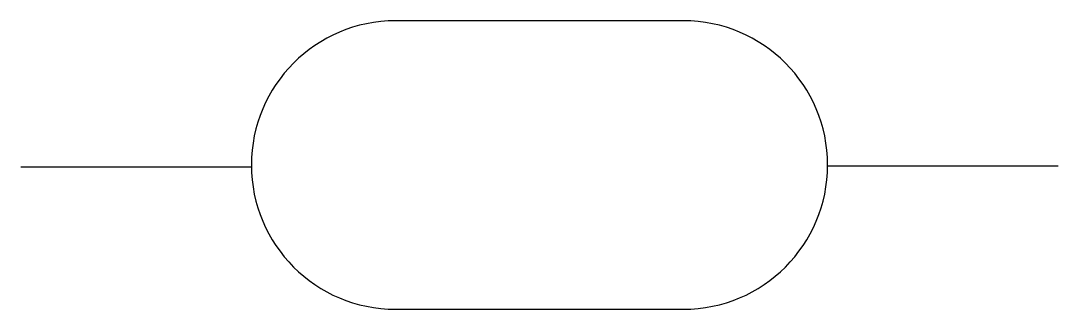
# Model space of a CAD drawing. Extents: x 367.1 to 403.1, y 158.2 to 168.2.
import ezdxf

# ---------------------------------------------------------------- set-up
doc = ezdxf.new("R2010")
doc.units = 0
doc.header["$LTSCALE"] = 5
doc.header["$MEASUREMENT"] = 0
doc.layers.add('11', color=1, linetype='CONTINUOUS')

# ---------------------------------------------------------------- blocks, each defined once
blk = doc.blocks.new('5172', base_point=(208.323, 41.134))
at = {"layer": '11'}
for p, q in [((213.143, 46.675), (203.143, 46.675)), ((203.143, 36.675), (213.143, 36.675))]:
    blk.add_line(p, q, dxfattribs=at)
for centre, start, end in [((203.143, 41.675), 90, 270), ((213.143, 41.675), 270, 90)]:
    blk.add_arc(centre, 5, start, end, dxfattribs=at)

msp = doc.modelspace()

# ---------------------------------------------------------------- linework, layer by layer
at = {"layer": '11'}
for p, q in [((375.065, 163.157), (367.065, 163.157)), ((395.075, 163.197), (403.075, 163.197))]:
    msp.add_line(p, q, dxfattribs=at)

# ---------------------------------------------------------------- block references
at = {"layer": '11', "rotation": 180}
msp.add_blockref('5172', (384.89, 163.77), dxfattribs=at)

doc.saveas('drawing.dxf')
